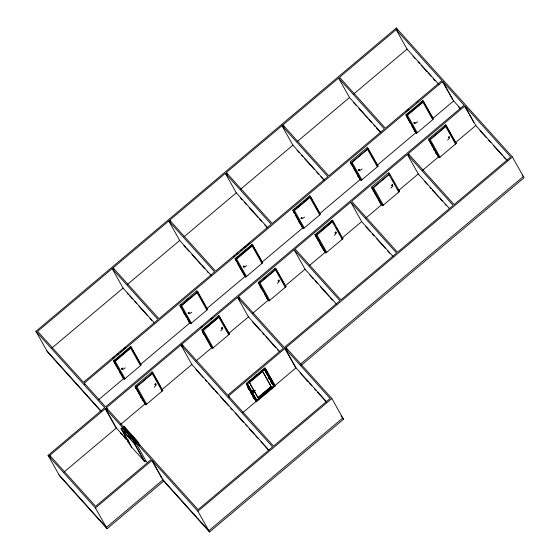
<?xml version="1.0" encoding="UTF-8"?>
<svg xmlns="http://www.w3.org/2000/svg" width="560" height="560" viewBox="0 0 560 560"><rect width="100%" height="100%" fill="white"/><g stroke="black" fill="none" stroke-linecap="round" stroke-linejoin="round"><path stroke-width="0.84" d="M253.757 391.594C252.63 392.735 256.004 389.949 255.472 390.278M122.626 368.284L121.758 368.977L122.633 368.242M189.021 312.865C187.362 312.214 188.853 314.734 189 312.676M221.648 328.314C223.615 327.054 220.353 328.79 222.579 327.628M243.292 266.938L243.929 265.937L243.873 266.574M278.138 280.742L279.097 280.147L278.25 280.924M301.868 217.609L301.07 218.379M336.028 232.225L335.16 232.813L335.853 232.05M359.478 169.575L358.547 170.149L359.303 169.4M392.609 184.821L392.182 185.57L391.671 185.5M414.029 122.934L414.82 122.276L414.533 123.109L413.987 122.724L414.953 122.36L414.099 123.116M448.49 137.564C450.303 135.667 447.531 137.739 449.043 137.445M253.232 390.852L252.343 391.384L252.868 390.726M253.204 391.02L253.169 390.537M253.204 392.154L253.687 391.433M391.769 185.493L392.448 184.835M253.491 391.958L253.715 391.391M252.476 390.999L252.392 391.433M252.917 392.014L253.589 391.454M253.708 391.699L253.575 391.986M101.178 411.607L47.565 352.044L35.931 331.303L396.305 28L512.435 157.024L524.069 177.765L300.993 365.512M112.161 268.632L37.639 331.359L83.475 382.291L158.004 319.564L112.161 268.632L123.088 288.099L154.42 322.917M113.106 267.841L168.77 220.997L214.606 271.929L158.949 318.773L113.106 267.841L113.946 269.339M169.708 220.199L225.372 173.355L271.215 224.287L215.551 271.131L169.708 220.199L170.555 221.697M226.317 172.564L281.974 125.713L327.817 176.645L272.153 223.489L226.317 172.564L227.577 174.804M282.919 124.922L338.583 78.078L384.419 129.01L328.762 175.854L282.919 124.922L284.179 127.169M396.13 29.645L339.521 77.28L385.364 128.212L441.966 80.577L396.13 29.645L407.05 49.112L438.963 84.567M51.891 348.026L123.088 288.099M127.344 284.522L179.69 240.464L168.77 220.997M183.953 236.88L236.299 192.822L225.372 173.355M240.555 189.238L292.901 145.187L281.974 125.713M297.157 141.603L349.503 97.545L338.583 78.078M353.78 93.947L407.05 49.112M112.931 358.155L114.247 357.056M116.872 354.844L118.188 353.738M120.155 352.079L122.122 350.427M123.438 349.321L125.405 347.662M233.45 256.767L234.395 255.976M236.719 254.023L238.021 252.924M240.632 250.726L241.941 249.627M243.901 247.975L245.861 246.323M247.163 245.224L249.781 243.026M406.217 111.363L408.828 109.165M417.011 102.277L418.327 101.171M84.238 383.138L442.729 81.424L464.121 105.189L105.63 406.91L84.238 383.138L85.078 384.636M98.476 399.819L123.669 378.616L113.694 360.843L130.676 346.549L140.651 364.329L189.882 322.889L179.907 305.116L196.889 290.822L201.047 298.228M235.13 258.636L252.112 244.349L252.721 245.028L262.696 262.801L245.714 277.095L235.13 258.636L245.714 277.095M371 154.098L377.237 165.207L415.912 132.657L405.937 114.884L422.919 100.59L433.503 119.042L416.521 133.336L414.792 131.411M113.862 361.158L120.421 355.642M126.868 350.217L128.8 348.586M130.844 346.864L130.088 347.501L129.899 347.165M116.165 359.345L118.132 357.686M119.448 356.58L122.073 354.375M123.382 353.269L129.948 347.746M236.719 257.796L238.007 256.711M239.946 255.087L250.257 246.407M252.35 244.769L251.405 245.56L251.167 245.14M406.126 115.22L414.995 107.884M416.962 106.225L418.278 105.119M420.245 103.467L422.212 101.808L421.974 101.381M293.097 210.483L295.141 208.761M296.436 207.676L299.012 205.506M299.999 204.799L301.308 203.693M303.933 201.488L305.249 200.382M307.216 198.723L308.532 197.617M186.816 300.111L188.748 298.48M131.264 347.207L141.239 364.98L124.257 379.274L114.282 361.501L131.264 347.207L130.655 346.528M235.739 259.315L252.721 245.028M416.521 133.336L406.546 115.563L423.528 101.269M310.499 196.532L320.474 214.305L303.499 228.599L293.524 210.819L310.499 196.532L309.89 195.853M197.659 291.676L207.634 309.456L190.659 323.743L180.684 305.97L197.659 291.676L197.05 290.997M251.356 244.979L252.161 246.001L236.684 259.021L246.47 276.458M368.116 148.386L378.091 166.166L361.109 180.453L351.134 162.68L368.116 148.386L367.507 147.707M246.729 265.601L244.461 267.155A0.833 0.763 -29.3 0 1 244.076 266.924L243.607 266.406M417.536 121.849L415.268 123.396A0.833 0.763 -29.3 0 1 414.883 123.165L414.414 122.647M304.507 217.105L302.239 218.659A0.833 0.763 -29.3 0 1 301.854 218.428L301.385 217.91M362.124 168.966L359.856 170.513A0.833 0.763 -29.3 0 1 359.471 170.289L359.002 169.771M245.105 276.416L206.864 308.595L201.88 299.712M262.696 262.801L262.087 262.122L302.82 227.843L292.845 210.063L309.82 195.776L319.795 213.549L360.255 179.501L350.28 161.728L367.262 147.434L370.167 152.621M442.729 81.424L453.656 100.891L432.894 118.363L422.919 100.59M107.093 528.71L95.452 507.969L152.054 460.327L163.695 481.068L107.093 528.71L59.724 476.077L48.083 455.343L104.685 407.701L35.931 331.303M200.837 327.579L202.139 326.48M210.973 319.053L212.282 317.947M49.791 455.392L105.455 408.548L151.291 459.48L95.634 506.324L49.791 455.392L50.631 456.89M106.393 407.757L180.922 345.03L272.601 446.894L198.079 509.621L106.393 407.757L107.653 410.004M181.867 344.239L237.531 297.388L283.367 348.32L227.71 395.171L181.867 344.239L183.127 346.486M238.469 296.597L294.133 249.753L339.969 300.685L284.312 347.529L238.469 296.597L239.729 298.844M350.735 202.111L295.078 248.955L340.914 299.887L396.578 253.043L350.735 202.111L361.662 221.578L392.994 256.396M407.337 154.476L351.68 201.32L397.516 252.252L453.18 205.408L407.337 154.476L418.264 173.943L449.596 208.754M408.282 153.678L464.884 106.043L510.727 156.975L454.125 204.61L408.282 153.678L409.122 155.176M332.178 220.22L315.196 234.514L325.171 252.287L309.309 265.643M203.455 329.161L207.963 325.36M219.037 316.043L218.281 316.68L218.092 316.344M324.058 227.689L325.346 226.604M327.278 224.98L331.793 221.179L331.604 220.843M206.983 326.312L208.292 325.206M210.917 323.001L212.233 321.895M214.2 320.236L216.167 318.577M275.611 268.569L274.862 269.206L274.666 268.87M263.564 278.838L264.873 277.732M219.457 316.386L229.432 334.159L212.45 348.453L202.475 330.673L219.457 316.386L218.848 315.707M332.969 220.885L342.944 238.665L325.962 252.952L315.987 235.179L332.969 220.885L332.36 220.206M152.866 372.708L162.841 390.488L145.859 404.775L135.884 387.002L152.866 372.708L152.257 372.029M276.038 268.912L286.013 286.685L269.031 300.979L259.056 283.206L276.038 268.912L275.422 268.233M446.306 125.636L456.281 143.409L439.299 157.703L429.324 139.923L446.306 125.636L445.69 124.957M389.571 173.67L399.546 191.443L382.564 205.737L372.589 187.964L389.571 173.67L388.955 172.991M146.615 404.138L136.829 386.701L152.299 373.681L162.085 391.118L161.476 390.439M220.787 330.799L222.684 328.839A0.833 0.763 -29.3 0 0 222.502 328.44L222.04 327.922M277.389 283.325L279.265 281.365A0.833 0.763 -29.3 0 0 279.083 280.966L278.621 280.448M334.327 235.298L336.203 233.345A0.833 0.763 -29.3 0 0 336.021 232.939L335.552 232.421M447.608 140.049L449.533 138.089A0.833 0.763 -29.3 0 0 449.351 137.69L448.889 137.172M390.901 188.083L392.798 186.123A0.833 0.763 -29.3 0 0 392.616 185.724L392.154 185.206M64.029 472.073L116.375 428.015L105.455 408.548M120.624 424.445L145.054 403.879L135.079 386.106L152.061 371.812L152.894 373.296M162.036 389.592L191.849 364.497L180.922 345.03M196.07 360.948L211.792 347.718L201.817 329.945L218.792 315.651L229.432 334.159M228.767 333.424L248.451 316.862L237.531 297.388M252.651 313.327L268.296 300.16L258.321 282.387L275.296 268.093L285.271 285.873L305.06 269.22L294.133 249.753M361.662 221.578L342.153 238L341.327 236.516M365.869 218.036L381.556 204.834L371.581 187.061L388.563 172.767L389.809 174.986M398.538 190.54L418.264 173.943M422.541 170.338L438.55 156.87L428.575 139.097L445.557 124.803L455.532 142.576L475.811 125.51L464.884 106.043M145.537 461.104L144.788 461.734L131.033 446.46L121.058 428.68L123.886 426.3L137.641 441.581L139.993 445.774M128.422 440.37L127.848 440.853A0.833 0.763 -29.3 0 0 127.575 441.245L129.038 443.303M144.788 461.734L134.813 443.961L135.562 443.324M228.473 396.018L285.075 348.376L330.148 398.461L273.546 446.103L228.473 396.018L229.313 397.516M287.28 349.832L286.02 347.585L512.435 157.024M248.43 382.214L249.732 381.115M251.692 379.463L253.652 377.818M254.961 376.719L257.572 374.521M258.881 373.422L264.103 369.019L273.987 386.379L257.005 400.666L247.121 383.313L257.005 400.666M247.506 383.74L264.488 369.446L273.987 386.379M250.614 381.248L249.291 382.361L258.034 397.81L271.243 386.694L262.689 371.455L249.487 382.571L258.034 397.81M252.595 379.582L253.918 378.469M255.899 376.803L257.215 375.69M259.861 373.471L261.184 372.358M257.845 397.593L271.054 386.484L262.5 371.245M256.62 400.246L273.602 385.952M242.739 412.671L256.116 401.415L246.141 383.635L265.006 367.759L274.981 385.532L296.002 367.843L285.075 348.376M300.286 364.245L523.362 176.498L522.193 175.196M275.17 386.008L256.298 401.884L246.323 384.111L265.195 368.228L275.17 386.008L274.148 384.874M331.856 398.517L343.497 419.251L209.531 532L197.897 511.259L331.856 398.517L286.02 347.585M253.358 391.713L253.617 391.643M188.699 313.334L188.335 313.523M252.854 391.342L252.392 391.426M278.649 280.812L278.222 280.889L278.915 280.077M253.204 392.266L252.805 392.161M243.516 266.833C242.858 265.587 245.252 266.637 243.208 266.847M155.239 384.706L155.904 383.859L155.218 384.804M301.791 217.532C300.412 219.646 302.582 216.258 301.014 218.386M188.951 312.683L188.23 313.593M358.603 170.212C360.465 170.352 358.582 168.35 358.631 170.247M392.469 184.737L392.504 185.465L391.755 185.647M392.637 184.856L391.888 185.038L391.839 185.738M335.153 232.862C337.134 232.897 334.922 231.091 335.237 232.96M122.689 368.298L121.996 368.312L121.835 369.054M448.434 137.55L449.127 137.536L449.344 136.787M221.585 328.3L222.278 328.286L222.495 327.537M154.994 384.629C156.905 384.993 155.12 382.704 155.078 384.72M121.695 368.97L122.388 368.956L122.605 368.2M453.656 100.891L460.593 108.598M475.811 125.51L507.143 160.321M412.986 56.182L415.31 58.765M418.208 61.985L419.37 63.273M421.113 65.212L426.916 71.659M428.071 72.947L430.976 76.167M433.293 78.75L435.036 80.682M458.416 106.659L460.152 108.584M480.004 130.648L486.388 137.739M488.712 140.315L490.448 142.254M493.353 145.474L502.054 155.148M503.797 157.08L505.54 159.012M455.665 142.73L456.281 143.409M428.715 139.244L429.324 139.923M405.937 114.884L406.546 115.563M437.563 155.778L439.299 157.703M349.503 97.545L380.835 132.356M353.696 102.683L356.02 105.259M358.918 108.486L367.626 118.153M368.788 119.448L371.686 122.668M374.01 125.244L375.165 126.539M376.327 127.827L380.387 132.342M424.781 181.657L427.098 184.24M430.003 187.46L431.165 188.748M432.32 190.043L438.704 197.134M439.866 198.422L442.19 200.998M445.088 204.225L446.25 205.513M377.482 165.487L378.091 166.166M398.93 190.764L399.546 191.443M350.525 162.001L351.134 162.68M371.98 187.285L372.589 187.964M359.38 178.535L361.109 180.453M380.268 203.189L382.564 205.737M292.901 145.187L324.233 179.998M297.094 150.325L299.418 152.901M301.735 155.477L302.897 156.772M304.64 158.704L314.503 169.666M316.82 172.242L318.563 174.174M320.887 176.757L323.785 179.977M365.855 226.716L370.496 231.875M372.239 233.814L373.975 235.746M376.88 238.966L385.581 248.64M387.324 250.572L389.648 253.155M342.335 237.986L342.944 238.665M315.378 234.5L315.987 235.179M292.908 210.14L293.524 210.819M325.353 252.273L325.962 252.952M325.171 252.287L314.853 234.409M302.883 227.92L303.499 228.599M236.299 192.822L267.631 227.64M305.06 269.22L336.392 304.038M240.492 197.96L242.235 199.892M244.552 202.475L246.295 204.407M249.193 207.634L257.901 217.301M259.637 219.233L261.38 221.172M264.859 225.036L267.183 227.619M309.834 275.002L313.313 278.873M315.056 280.805L317.373 283.381M320.278 286.608L328.979 296.275M330.141 297.57L332.458 300.146M285.397 286.006L286.013 286.685M258.44 282.527L259.056 283.206M266.735 298.431L269.031 300.979M341.04 416.052L342.783 417.984L208.824 530.733L162.981 479.801L106.379 527.436L59.01 474.81M342.335 417.963L343.497 419.251M296.002 367.843L326.627 401.877M300.181 372.967L308.273 381.955M309.428 383.243L311.738 385.812M314.629 389.018L315.784 390.306M317.52 392.231L326.186 401.863M179.69 240.464L211.029 275.275M248.451 316.862L279.79 351.673M183.89 245.602L185.626 247.534M186.788 248.822L189.112 251.405M192.01 254.625L200.711 264.299M201.873 265.587L204.778 268.807M207.095 271.39L208.257 272.678M252.644 322L260.19 330.379M262.514 332.955L264.25 334.894M265.993 336.826L275.856 347.788M277.599 349.72L279.342 351.652M207.025 308.777L207.634 309.456M274.218 384.685L274.981 385.532M188.545 313.061L189.014 313.579A0.833 0.763 -29.3 0 0 189.399 313.803L191.695 312.256M180.068 305.291L180.684 305.97M201.866 329.994L202.475 330.673M252.819 390.985L253.582 391.832M188.363 321.202L190.659 323.743M210.161 345.905L212.45 348.453M191.849 364.497L268.933 450.142M127.281 293.237L128.443 294.532M129.605 295.82L132.503 299.04M134.827 301.623L136.57 303.555M138.887 306.131L147.595 315.805M149.912 318.381L151.655 320.32M196.063 369.663L203.07 377.447M205.408 380.044L206.577 381.339M208.327 383.285L214.165 389.774M215.334 391.069L217.672 393.666M220.591 396.914L228.767 405.993M230.517 407.939L232.267 409.885M235.193 413.133L243.362 422.212M245.7 424.809L247.45 426.755M249.207 428.701L254.457 434.546M255.626 435.841L257.964 438.438M260.883 441.679L268.478 450.114M162.232 389.802L162.841 390.488M155.449 384.244L155.918 384.762A0.833 0.763 -29.3 0 1 156.1 385.168L154.224 387.121M122.15 368.585L122.619 369.103A0.833 0.763 -29.3 0 0 123.004 369.334L125.244 367.787M113.673 360.822L114.282 361.501M136.22 386.022L136.829 386.701M135.275 386.323L135.884 387.002M122.528 377.349L124.257 379.274M144.13 402.85L145.859 404.775M124.887 427.574L137.116 441.154L138.81 444.171M127.113 431.417L129.409 433.965M130.557 435.232L133.994 439.054M135.709 440.965L136.857 442.239M152.054 460.327L197.897 511.259M122.164 427.756L135.912 443.03L145.887 460.81L147.637 462.749M124.32 430.962L126.035 432.859M128.31 435.393L130.585 437.92M133.294 440.958L135.758 443.667M121.058 428.68L134.813 443.961M46.851 350.77L101.045 410.984M116.375 428.015L129.22 442.288M120.568 433.153L122.311 435.092M123.473 436.38L126.371 439.6M163.695 481.068L209.531 532M48.083 455.343L95.452 507.969M464.961 106.687L468.748 113.428M469.588 114.926L473.788 122.416M442.806 82.075L452.473 99.295M396.305 28L397.565 30.247M455.525 144.046L445.739 126.609L430.269 139.629L440.055 157.066M444.752 125.748L444.99 126.175M432.747 119.679L422.968 102.242L407.491 115.262L417.277 132.699M428.645 139.727L437.367 155.281M433.678 149.233L434.511 150.71M435.344 152.194L436.177 153.671M406.882 114.086L407.12 114.513M406.42 116.256L410.158 122.92M411.411 125.146L415.149 131.81M392.308 179.431L393.134 180.915M393.967 182.392L394.8 183.876M397.292 188.321L398.125 189.805M398.79 192.08L389.004 174.643L373.534 187.663L383.32 205.1M377.335 166.796L367.556 149.359L352.079 162.386L361.865 179.823M371.378 187.348L380.793 203.987M350.343 162.358L351.176 163.842M352.009 165.319L352.842 166.803M353.668 168.287L359.492 178.654M350.35 162.82L351.624 165.081M357.553 175.644L358.407 177.17M333.424 222.446L334.257 223.923M336.336 227.626L337.169 229.11M338.002 230.594L340.494 235.032M342.188 239.295L332.402 221.858L316.932 234.885L326.718 252.322M331.415 221.004L331.653 221.424M319.725 214.942L309.939 197.505L294.469 210.525L304.248 227.962M314.944 234.857L316.897 238.336M317.744 239.848L318.682 241.521M319.438 242.865L322.007 247.443M322.826 248.899L323.673 250.404M293.853 209.349L294.091 209.769M293.321 211.442L294.154 212.919M295.4 215.145L302.05 226.996M298.711 221.606L299.544 223.09M285.257 287.322L275.471 269.885L260.001 282.905L269.787 300.342M274.477 269.024L274.715 269.451M252.112 244.349L262.087 262.122M252.161 246.001L261.947 263.438M259.385 281.729L259.623 282.156M258.804 283.759L263.375 291.907M264.621 294.126L267.113 298.571M260.085 286.58L260.918 288.064M235.613 260.008L236.446 261.492M237.279 262.976L243.929 274.82M285.152 349.027L295.239 366.996M266.742 371.35L267.568 372.834M271.726 380.24L272.559 381.724M265.818 372.589L266.644 374.059M268.709 377.741L269.535 379.211M270.774 381.423L272.013 383.628M268.331 377.321L269.57 379.526M270.809 381.731L271.635 383.208M228.676 334.796L218.89 317.359L203.42 330.379L213.206 347.816M217.903 316.498L218.141 316.925M206.885 310.086L197.099 292.649L181.622 305.676L191.408 323.113M196.105 291.795L196.343 292.215M247.702 387.597L248.955 389.816M250.614 392.784L251.447 394.261M252.693 396.487L253.939 398.706M202.804 329.203L203.042 329.623M202.3 331.317L203.959 334.278M204.792 335.762L210.609 346.129M202.958 333.081L203.805 334.586M181.013 304.5L181.251 304.92M179.977 305.746L182.056 309.449M182.889 310.933L186.627 317.597M187.46 319.074L189.119 322.042M183.379 312.312L184.205 313.789M153.727 374.78L160.79 387.366M151.312 372.827L151.55 373.247M140.483 365.617L130.697 348.18L115.227 361.2L125.013 378.637M135.149 386.736L143.458 401.548M135.254 387.415L136.087 388.899M140.245 396.305L141.078 397.789M114.618 360.024L114.856 360.451M113.757 361.473L117.915 368.879M119.161 371.105L122.906 377.769M152.131 460.978L161.798 478.198M144.172 461.055L134.386 443.618L121.863 429.702L131.642 447.139M123.886 426.3L125.398 428.988M105.532 409.199L115.612 427.168M128.051 439.887L128.716 440.951L128.051 439.887"/></g></svg>
